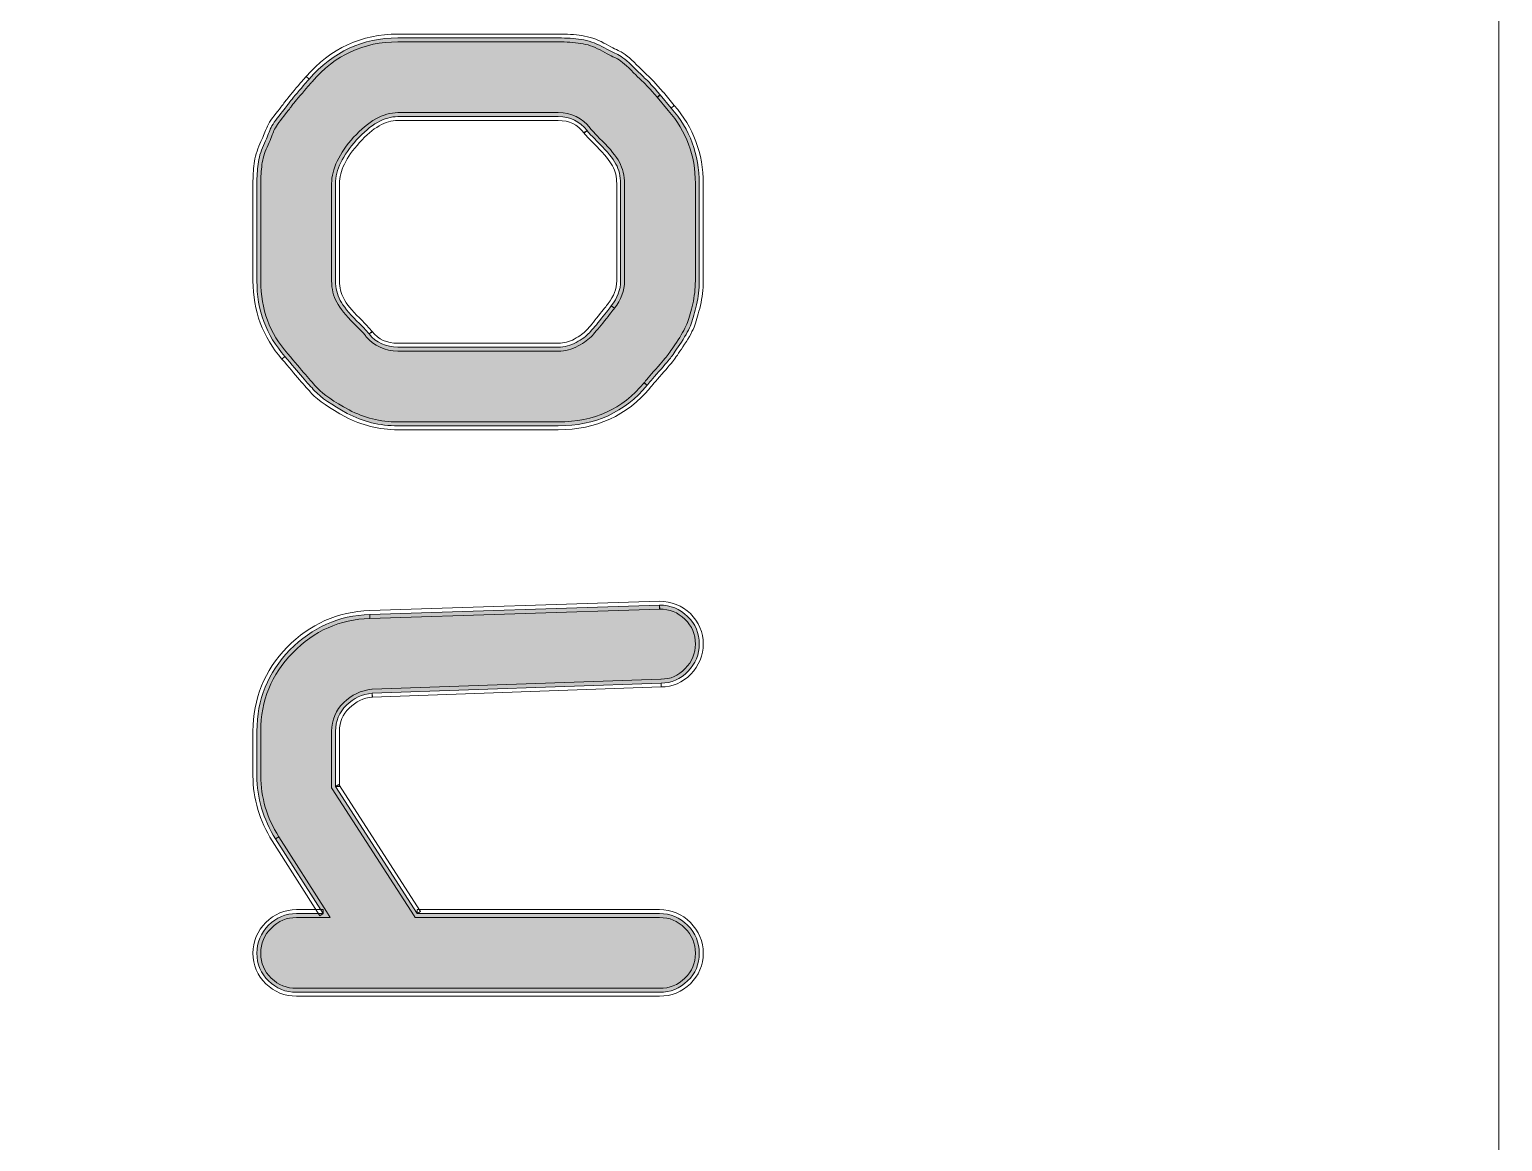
# Model space of a CAD drawing. Header units: inches. Extents: x 3.6 to 56.9, y 3.5 to 76.6.
# Drawn here: x 53.557 to 56.86, y 68.877 to 71.37 of the extents above; entities that cross this region are included whole.
import ezdxf

# ---------------------------------------------------------------- set-up
doc = ezdxf.new("R2010")
doc.units = ezdxf.units.IN
doc.header["$MEASUREMENT"] = 0
doc.layers.add('board', color=7, linetype='Continuous')
doc.layers.add('silk', color=7, linetype='Continuous')

msp = doc.modelspace()

# ---------------------------------------------------------------- hatches: boundary and pattern name
at = {"layer": 'silk', "true_color": 0xffffff}
h = msp.add_hatch(color=7, dxfattribs=at)
h.dxf.hatch_style = 2
edge = h.paths.add_edge_path()
edge.add_spline(control_points=[(54.7432, 70.6578), (54.7571, 70.6578), (54.7705, 70.6612), (54.7833, 70.6682), (54.7961, 70.6752), (54.806, 70.6825), (54.813, 70.6901), (54.82, 70.6976), (54.829, 70.7084), (54.8401, 70.7224), (54.8512, 70.7363), (54.8584, 70.7457), (54.8619, 70.7503), (54.8759, 70.7678), (54.8829, 70.7864), (54.8829, 70.8062), (54.8829, 70.8062), (54.8829, 71.0245), (54.8829, 71.0245), (54.8829, 71.0408), (54.8794, 71.0553), (54.8724, 71.0681), (54.8654, 71.0809), (54.8532, 71.0961), (54.8357, 71.1135), (54.8183, 71.131), (54.8089, 71.1409), (54.8078, 71.1432), (54.7915, 71.1642), (54.7699, 71.1746), (54.7432, 71.1746), (54.7432, 71.1746), (54.3834, 71.1746), (54.3834, 71.1746), (54.3532, 71.1746), (54.3223, 71.1572), (54.2909, 71.1223), (54.2595, 71.0873), (54.2437, 71.0547), (54.2437, 71.0245), (54.2437, 71.0245), (54.2437, 70.8062), (54.2437, 70.8062), (54.2437, 70.7899), (54.2472, 70.7753), (54.2542, 70.7625), (54.2612, 70.7497), (54.2734, 70.7346), (54.2909, 70.7171), (54.3084, 70.6997), (54.3177, 70.6898), (54.3188, 70.6874), (54.3351, 70.6677), (54.3567, 70.6578), (54.3834, 70.6578), (54.3834, 70.6578), (54.7432, 70.6578), (54.7432, 70.6578)], knot_values=[0, 0, 0, 0, 1, 1, 1, 2, 2, 2, 3, 3, 3, 4, 4, 4, 5, 5, 5, 6, 6, 6, 7, 7, 7, 8, 8, 8, 9, 9, 9, 10, 10, 10, 11, 11, 11, 12, 12, 12, 13, 13, 13, 14, 14, 14, 15, 15, 15, 16, 16, 16, 17, 17, 17, 18, 18, 18, 19, 19, 19, 19], degree=3, periodic=1)
edge = h.paths.add_edge_path()
edge.add_spline(control_points=[(54.7432, 70.4814), (54.7432, 70.4814), (54.3834, 70.4814), (54.3834, 70.4814), (54.3427, 70.4814), (54.3049, 70.4907), (54.2699, 70.5093), (54.235, 70.528), (54.2106, 70.5448), (54.1966, 70.56), (54.1826, 70.5751), (54.1605, 70.6007), (54.1302, 70.6368), (54.0883, 70.6845), (54.0674, 70.741), (54.0674, 70.8062), (54.0674, 70.8062), (54.0674, 71.0245), (54.0674, 71.0245), (54.0674, 71.0396), (54.0682, 71.0542), (54.07, 71.0681), (54.0717, 71.0821), (54.0758, 71.0961), (54.0822, 71.11), (54.0886, 71.124), (54.0933, 71.1351), (54.0962, 71.1432), (54.0991, 71.1514), (54.1061, 71.1624), (54.1171, 71.1764), (54.1282, 71.1904), (54.1352, 71.1994), (54.1381, 71.2035), (54.141, 71.2075), (54.1491, 71.2174), (54.1625, 71.2331), (54.1759, 71.2489), (54.1832, 71.2573), (54.1844, 71.2585), (54.2379, 71.3202), (54.3043, 71.351), (54.3834, 71.351), (54.3834, 71.351), (54.7432, 71.351), (54.7432, 71.351), (54.7618, 71.351), (54.779, 71.3499), (54.7947, 71.3475), (54.8104, 71.3452), (54.8258, 71.34), (54.841, 71.3318), (54.8561, 71.3237), (54.868, 71.3176), (54.8768, 71.3135), (54.8855, 71.3094), (54.8974, 71.2998), (54.9126, 71.2847), (54.9277, 71.2695), (54.937, 71.2605), (54.9405, 71.2576), (54.944, 71.2547), (54.9545, 71.2433), (54.9719, 71.2235), (54.9719, 71.2235), (54.9964, 71.1939), (54.9964, 71.1939), (55.0383, 71.1461), (55.0592, 71.0897), (55.0592, 71.0245), (55.0592, 71.0245), (55.0592, 70.8062), (55.0592, 70.8062), (55.0592, 70.7876), (55.0572, 70.7698), (55.0531, 70.7529), (55.0491, 70.7361), (55.045, 70.7218), (55.0409, 70.7101), (55.0368, 70.6985), (55.0296, 70.6848), (55.0191, 70.6691), (55.0086, 70.6534), (55.001, 70.6423), (54.9964, 70.6359), (54.9917, 70.6295), (54.9824, 70.6185), (54.9684, 70.6028), (54.9545, 70.587), (54.9457, 70.5769), (54.9422, 70.5722), (54.8922, 70.5117), (54.8258, 70.4814), (54.7432, 70.4814)], knot_values=[0, 0, 0, 0, 1, 1, 1, 2, 2, 2, 3, 3, 3, 4, 4, 4, 5, 5, 5, 6, 6, 6, 7, 7, 7, 8, 8, 8, 9, 9, 9, 10, 10, 10, 11, 11, 11, 12, 12, 12, 13, 13, 13, 14, 14, 14, 15, 15, 15, 16, 16, 16, 17, 17, 17, 18, 18, 18, 19, 19, 19, 20, 20, 20, 21, 21, 21, 22, 22, 22, 23, 23, 23, 24, 24, 24, 25, 25, 25, 26, 26, 26, 27, 27, 27, 28, 28, 28, 29, 29, 29, 30, 30, 30, 31, 31, 31, 31], degree=3, periodic=1)
edge = h.paths.add_edge_path()
edge.add_spline(control_points=[(54.9702, 69.2114), (54.9702, 69.2114), (54.1564, 69.2114), (54.1564, 69.2114), (54.132, 69.2114), (54.111, 69.2198), (54.0936, 69.2367), (54.0761, 69.2536), (54.0674, 69.2743), (54.0674, 69.2987), (54.0674, 69.3231), (54.0761, 69.3441), (54.0936, 69.3616), (54.111, 69.379), (54.132, 69.3878), (54.1564, 69.3878), (54.1564, 69.3878), (54.2158, 69.3878), (54.2158, 69.3878), (54.2158, 69.3878), (54.1093, 69.5554), (54.1093, 69.5554), (54.0813, 69.5996), (54.0674, 69.6468), (54.0674, 69.6968), (54.0674, 69.6968), (54.0674, 69.7964), (54.0674, 69.7964), (54.0674, 69.8674), (54.0921, 69.9282), (54.1416, 69.9789), (54.1911, 70.0295), (54.2507, 70.056), (54.3206, 70.0583), (54.3206, 70.0583), (54.9702, 70.0793), (54.9702, 70.0793), (54.9946, 70.0793), (55.0156, 70.0708), (55.0331, 70.054), (55.0505, 70.0371), (55.0592, 70.0164), (55.0592, 69.992), (55.0592, 69.9687), (55.0508, 69.9483), (55.0339, 69.9308), (55.017, 69.9134), (54.997, 69.9046), (54.9737, 69.9046), (54.9737, 69.9046), (54.3258, 69.8819), (54.3258, 69.8819), (54.3037, 69.8796), (54.2845, 69.8706), (54.2682, 69.8549), (54.2519, 69.8392), (54.2437, 69.8197), (54.2437, 69.7964), (54.2437, 69.7964), (54.2437, 69.6724), (54.2437, 69.6724), (54.2437, 69.6724), (54.4271, 69.3878), (54.4271, 69.3878), (54.4271, 69.3878), (54.9702, 69.3878), (54.9702, 69.3878), (54.9946, 69.3878), (55.0156, 69.379), (55.0331, 69.3616), (55.0505, 69.3441), (55.0592, 69.3231), (55.0592, 69.2987), (55.0592, 69.2743), (55.0505, 69.2536), (55.0331, 69.2367), (55.0156, 69.2198), (54.9946, 69.2114), (54.9702, 69.2114)], knot_values=[0, 0, 0, 0, 1, 1, 1, 2, 2, 2, 3, 3, 3, 4, 4, 4, 5, 5, 5, 6, 6, 6, 7, 7, 7, 8, 8, 8, 9, 9, 9, 10, 10, 10, 11, 11, 11, 12, 12, 12, 13, 13, 13, 14, 14, 14, 15, 15, 15, 16, 16, 16, 17, 17, 17, 18, 18, 18, 19, 19, 19, 20, 20, 20, 21, 21, 21, 22, 22, 22, 23, 23, 23, 24, 24, 24, 25, 25, 25, 26, 26, 26, 26], degree=3, periodic=1)
edge = h.paths.add_edge_path()
edge.add_spline(control_points=[(53.7845, 68.1998), (53.7845, 68.1998), (53.7111, 68.1998), (53.7111, 68.1998), (53.6867, 68.1998), (53.666, 68.2086), (53.6491, 68.226), (53.6323, 68.2435), (53.6238, 68.2644), (53.6238, 68.2889), (53.6238, 68.2889), (53.6238, 68.3762), (53.6238, 68.3762), (53.6238, 68.3995), (53.6323, 68.4199), (53.6491, 68.4373), (53.666, 68.4548), (53.6867, 68.4635), (53.7111, 68.4635), (53.7111, 68.4635), (53.7845, 68.4635), (53.7845, 68.4635), (53.8089, 68.4635), (53.8299, 68.4548), (53.8473, 68.4373), (53.8648, 68.4199), (53.8735, 68.3995), (53.8735, 68.3762), (53.8735, 68.3762), (53.8735, 68.2889), (53.8735, 68.2889), (53.8735, 68.2644), (53.8648, 68.2435), (53.8473, 68.226), (53.8299, 68.2086), (53.8089, 68.1998), (53.7845, 68.1998)], knot_values=[0, 0, 0, 0, 1, 1, 1, 2, 2, 2, 3, 3, 3, 4, 4, 4, 5, 5, 5, 6, 6, 6, 7, 7, 7, 8, 8, 8, 9, 9, 9, 10, 10, 10, 11, 11, 11, 12, 12, 12, 12], degree=3, periodic=1)
edge = h.paths.add_edge_path()
edge.add_spline(control_points=[(54.9702, 68.027), (54.9469, 68.027), (54.9265, 68.0357), (54.9091, 68.0531), (54.8916, 68.0706), (54.8829, 68.0916), (54.8829, 68.116), (54.8829, 68.116), (54.8829, 68.2889), (54.8829, 68.2889), (54.8829, 68.2889), (54.2437, 68.2889), (54.2437, 68.2889), (54.2437, 68.2889), (54.2437, 68.116), (54.2437, 68.116), (54.2437, 68.0916), (54.2353, 68.0706), (54.2184, 68.0531), (54.2015, 68.0357), (54.1809, 68.027), (54.1564, 68.027), (54.132, 68.027), (54.111, 68.0357), (54.0936, 68.0531), (54.0761, 68.0706), (54.0674, 68.0916), (54.0674, 68.116), (54.0674, 68.116), (54.0674, 68.3762), (54.0674, 68.3762), (54.0674, 68.3995), (54.0761, 68.4199), (54.0936, 68.4373), (54.111, 68.4548), (54.132, 68.4635), (54.1564, 68.4635), (54.1564, 68.4635), (54.8829, 68.4635), (54.8829, 68.4635), (54.8829, 68.4635), (54.8829, 68.6346), (54.8829, 68.6346), (54.8829, 68.6591), (54.8916, 68.6801), (54.9091, 68.6975), (54.9265, 68.715), (54.9469, 68.7237), (54.9702, 68.7237), (54.9946, 68.7237), (55.0156, 68.715), (55.0331, 68.6975), (55.0505, 68.6801), (55.0592, 68.6591), (55.0592, 68.6346), (55.0592, 68.6346), (55.0592, 68.116), (55.0592, 68.116), (55.0592, 68.0916), (55.0505, 68.0706), (55.0331, 68.0531), (55.0156, 68.0357), (54.9946, 68.027), (54.9702, 68.027)], knot_values=[0, 0, 0, 0, 1, 1, 1, 2, 2, 2, 3, 3, 3, 4, 4, 4, 5, 5, 5, 6, 6, 6, 7, 7, 7, 8, 8, 8, 9, 9, 9, 10, 10, 10, 11, 11, 11, 12, 12, 12, 13, 13, 13, 14, 14, 14, 15, 15, 15, 16, 16, 16, 17, 17, 17, 18, 18, 18, 19, 19, 19, 20, 20, 20, 21, 21, 21, 21], degree=3, periodic=1)
edge = h.paths.add_edge_path()
edge.add_spline(control_points=[(54.1564, 66.6714), (54.132, 66.6714), (54.111, 66.6798), (54.0936, 66.6967), (54.0761, 66.7136), (54.0674, 66.7343), (54.0674, 66.7587), (54.0674, 66.782), (54.0758, 66.8024), (54.0927, 66.8198), (54.1096, 66.8373), (54.1297, 66.846), (54.1529, 66.846), (54.1529, 66.846), (54.8008, 66.8687), (54.8008, 66.8687), (54.8241, 66.871), (54.8436, 66.8801), (54.8593, 66.8958), (54.875, 66.9115), (54.8829, 66.931), (54.8829, 66.9543), (54.8829, 66.9543), (54.8829, 67.0783), (54.8829, 67.0783), (54.8829, 67.0783), (54.7013, 67.3646), (54.7013, 67.3646), (54.7013, 67.3646), (54.1564, 67.3646), (54.1564, 67.3646), (54.132, 67.3646), (54.111, 67.3731), (54.0936, 67.39), (54.0761, 67.4068), (54.0674, 67.4275), (54.0674, 67.452), (54.0674, 67.4764), (54.0761, 67.4974), (54.0936, 67.5148), (54.111, 67.5323), (54.132, 67.541), (54.1564, 67.541), (54.1564, 67.541), (54.9702, 67.541), (54.9702, 67.541), (54.9946, 67.541), (55.0156, 67.5323), (55.0331, 67.5148), (55.0505, 67.4974), (55.0592, 67.4764), (55.0592, 67.452), (55.0592, 67.4275), (55.0505, 67.4068), (55.0331, 67.39), (55.0156, 67.3731), (54.9946, 67.3646), (54.9702, 67.3646), (54.9702, 67.3646), (54.9091, 67.3646), (54.9091, 67.3646), (54.9091, 67.3646), (55.0173, 67.1953), (55.0173, 67.1953), (55.0453, 67.151), (55.0592, 67.1039), (55.0592, 67.0538), (55.0592, 67.0538), (55.0592, 66.9543), (55.0592, 66.9543), (55.0592, 66.8844), (55.0345, 66.8239), (54.985, 66.7727), (54.9355, 66.7214), (54.8765, 66.6947), (54.8078, 66.6923), (54.8078, 66.6923), (54.1564, 66.6714), (54.1564, 66.6714)], knot_values=[0, 0, 0, 0, 1, 1, 1, 2, 2, 2, 3, 3, 3, 4, 4, 4, 5, 5, 5, 6, 6, 6, 7, 7, 7, 8, 8, 8, 9, 9, 9, 10, 10, 10, 11, 11, 11, 12, 12, 12, 13, 13, 13, 14, 14, 14, 15, 15, 15, 16, 16, 16, 17, 17, 17, 18, 18, 18, 19, 19, 19, 20, 20, 20, 21, 21, 21, 22, 22, 22, 23, 23, 23, 24, 24, 24, 25, 25, 25, 26, 26, 26, 26], degree=3, periodic=1)
edge = h.paths.add_edge_path()
edge.add_spline(control_points=[(54.7432, 65.5778), (54.7571, 65.5778), (54.7705, 65.5812), (54.7833, 65.5882), (54.7961, 65.5952), (54.806, 65.6025), (54.813, 65.6101), (54.82, 65.6176), (54.829, 65.6284), (54.8401, 65.6424), (54.8512, 65.6563), (54.8584, 65.6657), (54.8619, 65.6703), (54.8759, 65.6878), (54.8829, 65.7064), (54.8829, 65.7262), (54.8829, 65.7262), (54.8829, 65.8572), (54.8829, 65.8572), (54.8829, 65.8781), (54.8759, 65.8967), (54.8619, 65.913), (54.8619, 65.913), (54.7327, 66.0632), (54.7327, 66.0632), (54.7176, 66.0842), (54.696, 66.0946), (54.6681, 66.0946), (54.6681, 66.0946), (54.4585, 66.0946), (54.4585, 66.0946), (54.4341, 66.0946), (54.4125, 66.0842), (54.3939, 66.0632), (54.3939, 66.0632), (54.2647, 65.913), (54.2647, 65.913), (54.2507, 65.8991), (54.2437, 65.8804), (54.2437, 65.8572), (54.2437, 65.8572), (54.2437, 65.7262), (54.2437, 65.7262), (54.2437, 65.7099), (54.2475, 65.695), (54.2551, 65.6817), (54.2627, 65.6683), (54.274, 65.654), (54.2891, 65.6389), (54.3043, 65.6237), (54.3136, 65.6138), (54.3171, 65.6092), (54.3357, 65.5882), (54.3578, 65.5778), (54.3834, 65.5778), (54.3834, 65.5778), (54.7432, 65.5778), (54.7432, 65.5778)], knot_values=[0, 0, 0, 0, 1, 1, 1, 2, 2, 2, 3, 3, 3, 4, 4, 4, 5, 5, 5, 6, 6, 6, 7, 7, 7, 8, 8, 8, 9, 9, 9, 10, 10, 10, 11, 11, 11, 12, 12, 12, 13, 13, 13, 14, 14, 14, 15, 15, 15, 16, 16, 16, 17, 17, 17, 18, 18, 18, 19, 19, 19, 19], degree=3, periodic=1)
edge = h.paths.add_edge_path()
edge.add_spline(control_points=[(54.7432, 65.4014), (54.7432, 65.4014), (54.3834, 65.4014), (54.3834, 65.4014), (54.3276, 65.4014), (54.2825, 65.4136), (54.2481, 65.4381), (54.2138, 65.4625), (54.178, 65.4974), (54.1407, 65.5428), (54.1361, 65.5487), (54.1326, 65.5533), (54.1302, 65.5568), (54.0883, 65.6045), (54.0674, 65.661), (54.0674, 65.7262), (54.0674, 65.7262), (54.0674, 65.8572), (54.0674, 65.8572), (54.0674, 65.8758), (54.0694, 65.8938), (54.0735, 65.9113), (54.0776, 65.9287), (54.0816, 65.943), (54.0857, 65.9541), (54.0898, 65.9651), (54.0976, 65.9794), (54.1093, 65.9969), (54.1209, 66.0143), (54.1285, 66.0254), (54.132, 66.03), (54.1355, 66.0347), (54.1454, 66.046), (54.1617, 66.0641), (54.178, 66.0821), (54.1867, 66.0923), (54.1879, 66.0946), (54.1879, 66.0946), (53.7845, 66.0946), (53.7845, 66.0946), (53.7612, 66.0946), (53.7408, 66.1031), (53.7234, 66.12), (53.7059, 66.1368), (53.6972, 66.1575), (53.6972, 66.182), (53.6972, 66.2064), (53.7059, 66.2274), (53.7234, 66.2448), (53.7408, 66.2623), (53.7612, 66.271), (53.7845, 66.271), (53.7845, 66.271), (54.9702, 66.271), (54.9702, 66.271), (54.9946, 66.271), (55.0156, 66.2623), (55.0331, 66.2448), (55.0505, 66.2274), (55.0592, 66.2064), (55.0592, 66.182), (55.0592, 66.1575), (55.0505, 66.1368), (55.0331, 66.12), (55.0156, 66.1031), (54.9946, 66.0946), (54.9702, 66.0946), (54.9702, 66.0946), (54.9422, 66.0946), (54.9422, 66.0946), (54.9679, 66.0679), (54.9874, 66.046), (55.0007, 66.0292), (55.0141, 66.0123), (55.0272, 65.9881), (55.04, 65.9567), (55.0528, 65.9253), (55.0592, 65.8921), (55.0592, 65.8572), (55.0592, 65.8572), (55.0592, 65.7262), (55.0592, 65.7262), (55.0592, 65.7134), (55.0587, 65.7014), (55.0575, 65.6904), (55.0563, 65.6793), (55.054, 65.6683), (55.0505, 65.6572), (55.047, 65.6461), (55.0438, 65.6365), (55.0409, 65.6284), (55.038, 65.6202), (55.0336, 65.6112), (55.0278, 65.6013), (55.022, 65.5914), (55.0173, 65.5836), (55.0138, 65.5778), (55.0103, 65.5719), (55.0045, 65.5641), (54.9964, 65.5542), (54.9882, 65.5443), (54.9827, 65.5376), (54.9798, 65.5341), (54.9769, 65.5306), (54.9705, 65.5233), (54.9606, 65.5123), (54.9507, 65.5012), (54.9446, 65.4945), (54.9422, 65.4922), (54.8922, 65.4317), (54.8258, 65.4014), (54.7432, 65.4014)], knot_values=[0, 0, 0, 0, 1, 1, 1, 2, 2, 2, 3, 3, 3, 4, 4, 4, 5, 5, 5, 6, 6, 6, 7, 7, 7, 8, 8, 8, 9, 9, 9, 10, 10, 10, 11, 11, 11, 12, 12, 12, 13, 13, 13, 14, 14, 14, 15, 15, 15, 16, 16, 16, 17, 17, 17, 18, 18, 18, 19, 19, 19, 20, 20, 20, 21, 21, 21, 22, 22, 22, 23, 23, 23, 24, 24, 24, 25, 25, 25, 26, 26, 26, 27, 27, 27, 28, 28, 28, 29, 29, 29, 30, 30, 30, 31, 31, 31, 32, 32, 32, 33, 33, 33, 34, 34, 34, 35, 35, 35, 36, 36, 36, 37, 37, 37, 37], degree=3, periodic=1)
edge = h.paths.add_edge_path()
edge.add_spline(control_points=[(54.9702, 64.1314), (54.9702, 64.1314), (54.1564, 64.1314), (54.1564, 64.1314), (54.132, 64.1314), (54.111, 64.1398), (54.0936, 64.1567), (54.0761, 64.1736), (54.0674, 64.1942), (54.0674, 64.2187), (54.0674, 64.2431), (54.0761, 64.2641), (54.0936, 64.2816), (54.111, 64.299), (54.132, 64.3078), (54.1564, 64.3078), (54.1564, 64.3078), (54.2595, 64.3078), (54.2595, 64.3078), (54.2595, 64.3078), (54.0813, 64.5156), (54.0813, 64.5156), (54.072, 64.5284), (54.0674, 64.5452), (54.0674, 64.5662), (54.0674, 64.5662), (54.0674, 64.7391), (54.0674, 64.7391), (54.0674, 64.8101), (54.0933, 64.8715), (54.1451, 64.9233), (54.1969, 64.9751), (54.2583, 65.001), (54.3293, 65.001), (54.3293, 65.001), (54.3782, 65.001), (54.3782, 65.001), (54.4026, 65.001), (54.4233, 64.9923), (54.4402, 64.9748), (54.4571, 64.9574), (54.4655, 64.9364), (54.4655, 64.912), (54.4655, 64.8875), (54.4571, 64.8668), (54.4402, 64.85), (54.4233, 64.8331), (54.4026, 64.8246), (54.3782, 64.8246), (54.3782, 64.8246), (54.3293, 64.8246), (54.3293, 64.8246), (54.306, 64.8246), (54.2859, 64.8162), (54.2691, 64.7993), (54.2522, 64.7824), (54.2437, 64.7624), (54.2437, 64.7391), (54.2437, 64.7391), (54.2437, 64.5976), (54.2437, 64.5976), (54.2437, 64.5976), (54.4935, 64.3078), (54.4935, 64.3078), (54.4935, 64.3078), (54.9702, 64.3078), (54.9702, 64.3078), (54.9946, 64.3078), (55.0156, 64.299), (55.0331, 64.2816), (55.0505, 64.2641), (55.0592, 64.2431), (55.0592, 64.2187), (55.0592, 64.1942), (55.0505, 64.1736), (55.0331, 64.1567), (55.0156, 64.1398), (54.9946, 64.1314), (54.9702, 64.1314)], knot_values=[0, 0, 0, 0, 1, 1, 1, 2, 2, 2, 3, 3, 3, 4, 4, 4, 5, 5, 5, 6, 6, 6, 7, 7, 7, 8, 8, 8, 9, 9, 9, 10, 10, 10, 11, 11, 11, 12, 12, 12, 13, 13, 13, 14, 14, 14, 15, 15, 15, 16, 16, 16, 17, 17, 17, 18, 18, 18, 19, 19, 19, 20, 20, 20, 21, 21, 21, 22, 22, 22, 23, 23, 23, 24, 24, 24, 25, 25, 25, 26, 26, 26, 26], degree=3, periodic=1)
h.paths.add_polyline_path([(54.586, 63.153), (54.586, 63.4376), (54.1006, 63.2945)])
edge = h.paths.add_edge_path()
edge.add_spline(control_points=[(54.9702, 62.8561), (54.9702, 62.8561), (53.76, 63.2106), (53.76, 63.2106), (53.7414, 63.2165), (53.7263, 63.2269), (53.7146, 63.2421), (53.703, 63.2572), (53.6972, 63.2747), (53.6972, 63.2945), (53.6972, 63.3142), (53.703, 63.3323), (53.7146, 63.3486), (53.7263, 63.3649), (53.7414, 63.3754), (53.76, 63.38), (53.76, 63.38), (54.9702, 63.7328), (54.9702, 63.7328), (54.9946, 63.7328), (55.0156, 63.7237), (55.0331, 63.7057), (55.0505, 63.6877), (55.0592, 63.6664), (55.0592, 63.642), (55.0592, 63.6222), (55.0534, 63.6047), (55.0418, 63.5896), (55.0301, 63.5744), (55.015, 63.564), (54.9964, 63.5581), (54.9964, 63.5581), (54.7624, 63.49), (54.7624, 63.49), (54.7624, 63.49), (54.7624, 63.1006), (54.7624, 63.1006), (54.7624, 63.1006), (54.9964, 63.0325), (54.9964, 63.0325), (55.015, 63.0267), (55.0301, 63.0159), (55.0418, 63.0002), (55.0534, 62.9845), (55.0592, 62.9667), (55.0592, 62.9469), (55.0592, 62.9225), (55.0505, 62.9013), (55.0331, 62.8832), (55.0156, 62.8652), (54.9946, 62.8561), (54.9702, 62.8561)], knot_values=[0, 0, 0, 0, 1, 1, 1, 2, 2, 2, 3, 3, 3, 4, 4, 4, 5, 5, 5, 6, 6, 6, 7, 7, 7, 8, 8, 8, 9, 9, 9, 10, 10, 10, 11, 11, 11, 12, 12, 12, 13, 13, 13, 14, 14, 14, 15, 15, 15, 16, 16, 16, 17, 17, 17, 17], degree=3, periodic=1)

# ---------------------------------------------------------------- linework, layer by layer
at = {"layer": 'board', "color": 7, "lineweight": 20, "true_color": 0xffffff}
msp.add_open_spline([(56.8521, 12.1646), (56.8521, 12.1646), (55.3337, 10.6434), (55.3337, 10.6434), (55.3337, 10.6434), (43.9474, 10.6434), (43.9474, 10.6434), (43.9474, 10.6434), (41.4173, 8.1094), (41.4173, 8.1094), (41.4173, 8.1094), (8.7761, 8.1094), (8.7761, 8.1094), (8.7761, 8.1094), (6.246, 10.6434), (6.246, 10.6434), (6.246, 10.6434), (4.7111, 10.6434), (4.7111, 10.6434), (4.2186, 10.5873), (3.7727, 10.9401), (3.7148, 11.4312), (3.7074, 11.4979), (3.7074, 11.5709), (3.7148, 11.6404), (3.7148, 11.6404), (3.7148, 75.5088), (3.7148, 75.5088), (3.6569, 76.0016), (4.0097, 76.4482), (4.5011, 76.5061), (4.5706, 76.5142), (4.6408, 76.5142), (4.7114, 76.5061), (4.7114, 76.5061), (55.8558, 76.5061), (55.8558, 76.5061), (56.3487, 76.5636), (56.7949, 76.2104), (56.8521, 75.7176), (56.8602, 75.6481), (56.8602, 75.5779), (56.8521, 75.5088), (56.8521, 75.5088), (56.8521, 12.1646), (56.8521, 12.1646)], degree=3, knots=[0, 0, 0, 0, 1, 1, 1, 2, 2, 2, 3, 3, 3, 4, 4, 4, 5, 5, 5, 6, 6, 6, 7, 7, 7, 8, 8, 8, 9, 9, 9, 10, 10, 10, 11, 11, 11, 12, 12, 12, 13, 13, 13, 14, 14, 14, 15, 15, 15, 15], dxfattribs=at)
at = {"layer": 'silk', "lineweight": 0}
for points, knots in [([(54.7432, 70.4726), (54.7432, 70.4726), (54.3834, 70.4726), (54.3834, 70.4726), (54.3416, 70.4726), (54.3017, 70.4824), (54.2658, 70.5015), (54.2304, 70.5204), (54.2047, 70.5381), (54.1901, 70.554), (54.176, 70.5692), (54.1538, 70.595), (54.1235, 70.6311), (54.1235, 70.6311), (54.1302, 70.6368), (54.1302, 70.6368), (54.1302, 70.6368), (54.1236, 70.631), (54.1236, 70.631), (54.0806, 70.6799), (54.0586, 70.7394), (54.0586, 70.8062), (54.0586, 70.8062), (54.0586, 71.0245), (54.0586, 71.0245), (54.0586, 71.0399), (54.0595, 71.055), (54.0612, 71.0692), (54.0631, 71.0839), (54.0675, 71.0992), (54.0742, 71.1137), (54.0805, 71.1276), (54.0851, 71.1383), (54.0879, 71.1462), (54.0911, 71.1552), (54.0989, 71.1675), (54.1102, 71.1819), (54.1213, 71.1958), (54.1281, 71.2047), (54.1309, 71.2086), (54.134, 71.2129), (54.1424, 71.2231), (54.1558, 71.2389), (54.1692, 71.2546), (54.1767, 71.2633), (54.1781, 71.2647), (54.1781, 71.2647), (54.1844, 71.2585), (54.1844, 71.2585), (54.1844, 71.2585), (54.1777, 71.2642), (54.1777, 71.2642), (54.2325, 71.3274), (54.3023, 71.3598), (54.3834, 71.3598), (54.3834, 71.3598), (54.7432, 71.3598), (54.7432, 71.3598), (54.7621, 71.3598), (54.7799, 71.3586), (54.796, 71.3563), (54.8125, 71.3538), (54.8294, 71.3481), (54.8451, 71.3396), (54.8602, 71.3315), (54.8719, 71.3255), (54.8805, 71.3215), (54.8902, 71.3169), (54.9033, 71.3064), (54.9188, 71.2909), (54.9339, 71.2758), (54.9429, 71.2671), (54.9461, 71.2644), (54.9501, 71.2611), (54.961, 71.2492), (54.9785, 71.2294), (54.9785, 71.2294), (54.9786, 71.2293), (54.9786, 71.2293), (54.9786, 71.2293), (54.9787, 71.2292), (54.9787, 71.2292), (54.9787, 71.2292), (55.0032, 71.1995), (55.0032, 71.1995), (55.0032, 71.1995), (54.9964, 71.1939), (54.9964, 71.1939), (54.9964, 71.1939), (55.003, 71.1997), (55.003, 71.1997), (55.046, 71.1507), (55.0681, 71.0913), (55.0681, 71.0245), (55.0681, 71.0245), (55.0681, 70.8062), (55.0681, 70.8062), (55.0681, 70.7871), (55.0659, 70.7683), (55.0617, 70.7509), (55.0576, 70.7338), (55.0534, 70.7191), (55.0492, 70.7072), (55.0449, 70.695), (55.0371, 70.6803), (55.0264, 70.6642), (55.0159, 70.6485), (55.0082, 70.6372), (55.0035, 70.6307), (54.9987, 70.6241), (54.9891, 70.6127), (54.975, 70.5969), (54.9611, 70.5812), (54.9526, 70.5713), (54.9493, 70.5669), (54.9493, 70.5669), (54.9492, 70.5667), (54.9492, 70.5667), (54.9492, 70.5667), (54.949, 70.5666), (54.949, 70.5666), (54.8977, 70.5045), (54.8277, 70.4726), (54.7432, 70.4726)], [0, 0, 0, 0, 1, 1, 1, 2, 2, 2, 3, 3, 3, 4, 4, 4, 5, 5, 5, 6, 6, 6, 7, 7, 7, 8, 8, 8, 9, 9, 9, 10, 10, 10, 11, 11, 11, 12, 12, 12, 13, 13, 13, 14, 14, 14, 15, 15, 15, 16, 16, 16, 17, 17, 17, 18, 18, 18, 19, 19, 19, 20, 20, 20, 21, 21, 21, 22, 22, 22, 23, 23, 23, 24, 24, 24, 25, 25, 25, 26, 26, 26, 27, 27, 27, 28, 28, 28, 29, 29, 29, 30, 30, 30, 31, 31, 31, 32, 32, 32, 33, 33, 33, 34, 34, 34, 35, 35, 35, 36, 36, 36, 37, 37, 37, 38, 38, 38, 39, 39, 39, 40, 40, 40, 41, 41, 41, 41]), ([(54.7432, 70.4814), (54.7432, 70.4814), (54.3834, 70.4814), (54.3834, 70.4814), (54.3427, 70.4814), (54.3049, 70.4907), (54.2699, 70.5093), (54.235, 70.528), (54.2106, 70.5448), (54.1966, 70.56), (54.1826, 70.5751), (54.1605, 70.6007), (54.1302, 70.6368), (54.0883, 70.6845), (54.0674, 70.741), (54.0674, 70.8062), (54.0674, 70.8062), (54.0674, 71.0245), (54.0674, 71.0245), (54.0674, 71.0396), (54.0682, 71.0542), (54.07, 71.0681), (54.0717, 71.0821), (54.0758, 71.0961), (54.0822, 71.11), (54.0886, 71.124), (54.0933, 71.1351), (54.0962, 71.1432), (54.0991, 71.1514), (54.1061, 71.1624), (54.1171, 71.1764), (54.1282, 71.1904), (54.1352, 71.1994), (54.1381, 71.2035), (54.141, 71.2075), (54.1491, 71.2174), (54.1625, 71.2331), (54.1759, 71.2489), (54.1832, 71.2573), (54.1844, 71.2585), (54.2379, 71.3202), (54.3043, 71.351), (54.3834, 71.351), (54.3834, 71.351), (54.7432, 71.351), (54.7432, 71.351), (54.7618, 71.351), (54.779, 71.3499), (54.7947, 71.3475), (54.8104, 71.3452), (54.8258, 71.34), (54.841, 71.3318), (54.8561, 71.3237), (54.868, 71.3176), (54.8768, 71.3135), (54.8855, 71.3094), (54.8974, 71.2998), (54.9126, 71.2847), (54.9277, 71.2695), (54.937, 71.2605), (54.9405, 71.2576), (54.944, 71.2547), (54.9545, 71.2433), (54.9719, 71.2235), (54.9719, 71.2235), (54.9964, 71.1939), (54.9964, 71.1939), (55.0383, 71.1461), (55.0592, 71.0897), (55.0592, 71.0245), (55.0592, 71.0245), (55.0592, 70.8062), (55.0592, 70.8062), (55.0592, 70.7876), (55.0572, 70.7698), (55.0531, 70.7529), (55.0491, 70.7361), (55.045, 70.7218), (55.0409, 70.7101), (55.0368, 70.6985), (55.0296, 70.6848), (55.0191, 70.6691), (55.0086, 70.6534), (55.001, 70.6423), (54.9964, 70.6359), (54.9917, 70.6295), (54.9824, 70.6185), (54.9684, 70.6028), (54.9545, 70.587), (54.9457, 70.5769), (54.9422, 70.5722), (54.8922, 70.5117), (54.8258, 70.4814), (54.7432, 70.4814)], [0, 0, 0, 0, 1, 1, 1, 2, 2, 2, 3, 3, 3, 4, 4, 4, 5, 5, 5, 6, 6, 6, 7, 7, 7, 8, 8, 8, 9, 9, 9, 10, 10, 10, 11, 11, 11, 12, 12, 12, 13, 13, 13, 14, 14, 14, 15, 15, 15, 16, 16, 16, 17, 17, 17, 18, 18, 18, 19, 19, 19, 20, 20, 20, 21, 21, 21, 22, 22, 22, 23, 23, 23, 24, 24, 24, 25, 25, 25, 26, 26, 26, 27, 27, 27, 28, 28, 28, 29, 29, 29, 30, 30, 30, 31, 31, 31, 31]), ([(54.7432, 70.4902), (54.8239, 70.4902), (54.8867, 70.5188), (54.9354, 70.5778), (54.9354, 70.5778), (54.9422, 70.5722), (54.9422, 70.5722), (54.9422, 70.5722), (54.9352, 70.5775), (54.9352, 70.5775), (54.9389, 70.5824), (54.9478, 70.5928), (54.9618, 70.6086), (54.9757, 70.6242), (54.9848, 70.635), (54.9892, 70.6411), (54.9938, 70.6474), (55.0013, 70.6583), (55.0117, 70.674), (55.022, 70.6894), (55.0287, 70.7021), (55.0326, 70.7131), (55.0366, 70.7245), (55.0405, 70.7383), (55.0446, 70.755), (55.0485, 70.7714), (55.0504, 70.7881), (55.0504, 70.8062), (55.0504, 70.8062), (55.0504, 71.0245), (55.0504, 71.0245), (55.0504, 71.0881), (55.0306, 71.1415), (54.9898, 71.188), (54.9898, 71.188), (54.9897, 71.1881), (54.9897, 71.1881), (54.9897, 71.1881), (54.9896, 71.1883), (54.9896, 71.1883), (54.9896, 71.1883), (54.9651, 71.2179), (54.9651, 71.2179), (54.9651, 71.2179), (54.9719, 71.2235), (54.9719, 71.2235), (54.9719, 71.2235), (54.9653, 71.2177), (54.9653, 71.2177), (54.9479, 71.2374), (54.9379, 71.2483), (54.9349, 71.2508), (54.9311, 71.2539), (54.9215, 71.2632), (54.9063, 71.2784), (54.8915, 71.2932), (54.8808, 71.3019), (54.873, 71.3055), (54.8642, 71.3096), (54.852, 71.3159), (54.8368, 71.324), (54.8223, 71.3318), (54.8083, 71.3366), (54.7934, 71.3388), (54.778, 71.3411), (54.7615, 71.3422), (54.7432, 71.3422), (54.7432, 71.3422), (54.3834, 71.3422), (54.3834, 71.3422), (54.3062, 71.3422), (54.2433, 71.313), (54.191, 71.2527), (54.191, 71.2527), (54.1908, 71.2525), (54.1908, 71.2525), (54.1908, 71.2525), (54.1906, 71.2522), (54.1906, 71.2522), (54.1897, 71.2513), (54.1826, 71.2431), (54.1693, 71.2274), (54.1559, 71.2118), (54.148, 71.2022), (54.1453, 71.1983), (54.1423, 71.1941), (54.1351, 71.1849), (54.1241, 71.1709), (54.1133, 71.1573), (54.1071, 71.1475), (54.1045, 71.1403), (54.1015, 71.1319), (54.0967, 71.1205), (54.0902, 71.1064), (54.0841, 71.093), (54.0804, 71.0803), (54.0787, 71.067), (54.077, 71.0533), (54.0762, 71.0393), (54.0762, 71.0245), (54.0762, 71.0245), (54.0762, 70.8062), (54.0762, 70.8062), (54.0762, 70.7426), (54.096, 70.6891), (54.1369, 70.6426), (54.1369, 70.6426), (54.1369, 70.6425), (54.1369, 70.6425), (54.1369, 70.6425), (54.137, 70.6425), (54.137, 70.6425), (54.1672, 70.6064), (54.1892, 70.581), (54.2031, 70.566), (54.2164, 70.5515), (54.2396, 70.5355), (54.2741, 70.5171), (54.308, 70.499), (54.3438, 70.4902), (54.3834, 70.4902), (54.3834, 70.4902), (54.7432, 70.4902), (54.7432, 70.4902)], [0, 0, 0, 0, 1, 1, 1, 2, 2, 2, 3, 3, 3, 4, 4, 4, 5, 5, 5, 6, 6, 6, 7, 7, 7, 8, 8, 8, 9, 9, 9, 10, 10, 10, 11, 11, 11, 12, 12, 12, 13, 13, 13, 14, 14, 14, 15, 15, 15, 16, 16, 16, 17, 17, 17, 18, 18, 18, 19, 19, 19, 20, 20, 20, 21, 21, 21, 22, 22, 22, 23, 23, 23, 24, 24, 24, 25, 25, 25, 26, 26, 26, 27, 27, 27, 28, 28, 28, 29, 29, 29, 30, 30, 30, 31, 31, 31, 32, 32, 32, 33, 33, 33, 34, 34, 34, 35, 35, 35, 36, 36, 36, 37, 37, 37, 38, 38, 38, 39, 39, 39, 40, 40, 40, 41, 41, 41, 41]), ([(54.7432, 70.6489), (54.7432, 70.6489), (54.3834, 70.6489), (54.3834, 70.6489), (54.3547, 70.6489), (54.3296, 70.6605), (54.312, 70.6818), (54.312, 70.6818), (54.3114, 70.6826), (54.3114, 70.6826), (54.3114, 70.6826), (54.3109, 70.6835), (54.3109, 70.6835), (54.3104, 70.6847), (54.302, 70.6935), (54.2847, 70.7109), (54.2669, 70.7287), (54.2538, 70.7448), (54.2465, 70.7583), (54.2389, 70.7721), (54.2349, 70.7888), (54.2349, 70.8062), (54.2349, 70.8062), (54.2349, 71.0245), (54.2349, 71.0245), (54.2349, 71.0568), (54.2521, 71.0923), (54.2843, 71.1282), (54.3167, 71.1642), (54.3508, 71.1835), (54.3834, 71.1835), (54.3834, 71.1835), (54.7432, 71.1835), (54.7432, 71.1835), (54.772, 71.1835), (54.7972, 71.1712), (54.8147, 71.1486), (54.8147, 71.1486), (54.8153, 71.1479), (54.8153, 71.1479), (54.8153, 71.1479), (54.8157, 71.1472), (54.8157, 71.1472), (54.8163, 71.146), (54.8246, 71.1371), (54.842, 71.1198), (54.8598, 71.102), (54.8728, 71.0859), (54.8801, 71.0724), (54.8877, 71.0585), (54.8917, 71.0418), (54.8917, 71.0245), (54.8917, 71.0245), (54.8917, 70.8062), (54.8917, 70.8062), (54.8917, 70.7848), (54.8836, 70.7634), (54.8688, 70.7448), (54.8688, 70.7448), (54.8619, 70.7503), (54.8619, 70.7503), (54.8619, 70.7503), (54.869, 70.745), (54.869, 70.745), (54.8654, 70.7403), (54.8581, 70.7309), (54.847, 70.7169), (54.8359, 70.7028), (54.8266, 70.6918), (54.8195, 70.6841), (54.8119, 70.6759), (54.8009, 70.6678), (54.7876, 70.6605), (54.7738, 70.653), (54.7583, 70.6489), (54.7432, 70.6489)], [0, 0, 0, 0, 1, 1, 1, 2, 2, 2, 3, 3, 3, 4, 4, 4, 5, 5, 5, 6, 6, 6, 7, 7, 7, 8, 8, 8, 9, 9, 9, 10, 10, 10, 11, 11, 11, 12, 12, 12, 13, 13, 13, 14, 14, 14, 15, 15, 15, 16, 16, 16, 17, 17, 17, 18, 18, 18, 19, 19, 19, 20, 20, 20, 21, 21, 21, 22, 22, 22, 23, 23, 23, 24, 24, 24, 25, 25, 25, 25]), ([(54.7432, 70.6578), (54.7571, 70.6578), (54.7705, 70.6612), (54.7833, 70.6682), (54.7961, 70.6752), (54.806, 70.6825), (54.813, 70.6901), (54.82, 70.6976), (54.829, 70.7084), (54.8401, 70.7224), (54.8512, 70.7363), (54.8584, 70.7457), (54.8619, 70.7503), (54.8759, 70.7678), (54.8829, 70.7864), (54.8829, 70.8062), (54.8829, 70.8062), (54.8829, 71.0245), (54.8829, 71.0245), (54.8829, 71.0408), (54.8794, 71.0553), (54.8724, 71.0681), (54.8654, 71.0809), (54.8532, 71.0961), (54.8357, 71.1135), (54.8183, 71.131), (54.8089, 71.1409), (54.8078, 71.1432), (54.7915, 71.1642), (54.7699, 71.1746), (54.7432, 71.1746), (54.7432, 71.1746), (54.3834, 71.1746), (54.3834, 71.1746), (54.3532, 71.1746), (54.3223, 71.1572), (54.2909, 71.1223), (54.2595, 71.0873), (54.2437, 71.0547), (54.2437, 71.0245), (54.2437, 71.0245), (54.2437, 70.8062), (54.2437, 70.8062), (54.2437, 70.7899), (54.2472, 70.7753), (54.2542, 70.7625), (54.2612, 70.7497), (54.2734, 70.7346), (54.2909, 70.7171), (54.3084, 70.6997), (54.3177, 70.6898), (54.3188, 70.6874), (54.3351, 70.6677), (54.3567, 70.6578), (54.3834, 70.6578), (54.3834, 70.6578), (54.7432, 70.6578), (54.7432, 70.6578)], [0, 0, 0, 0, 1, 1, 1, 2, 2, 2, 3, 3, 3, 4, 4, 4, 5, 5, 5, 6, 6, 6, 7, 7, 7, 8, 8, 8, 9, 9, 9, 10, 10, 10, 11, 11, 11, 12, 12, 12, 13, 13, 13, 14, 14, 14, 15, 15, 15, 16, 16, 16, 17, 17, 17, 18, 18, 18, 19, 19, 19, 19]), ([(54.7432, 70.6666), (54.756, 70.6666), (54.7673, 70.6695), (54.7791, 70.676), (54.7914, 70.6827), (54.8001, 70.6891), (54.8065, 70.696), (54.8134, 70.7035), (54.8222, 70.714), (54.8332, 70.7278), (54.8442, 70.7418), (54.8514, 70.751), (54.8549, 70.7556), (54.8549, 70.7556), (54.8549, 70.7557), (54.8549, 70.7557), (54.8549, 70.7557), (54.855, 70.7558), (54.855, 70.7558), (54.8681, 70.7722), (54.8741, 70.788), (54.8741, 70.8062), (54.8741, 70.8062), (54.8741, 71.0245), (54.8741, 71.0245), (54.8741, 71.0397), (54.8711, 71.0521), (54.8647, 71.0639), (54.858, 71.076), (54.8466, 71.0902), (54.8295, 71.1073), (54.8119, 71.1249), (54.8016, 71.1358), (54.7999, 71.1393), (54.7999, 71.1393), (54.8078, 71.1432), (54.8078, 71.1432), (54.8078, 71.1432), (54.8008, 71.1378), (54.8008, 71.1378), (54.7858, 71.1571), (54.7679, 71.1658), (54.7432, 71.1658), (54.7432, 71.1658), (54.3834, 71.1658), (54.3834, 71.1658), (54.3555, 71.1658), (54.3279, 71.1502), (54.2975, 71.1164), (54.2669, 71.0824), (54.2526, 71.0527), (54.2526, 71.0245), (54.2526, 71.0245), (54.2526, 70.8062), (54.2526, 70.8062), (54.2526, 70.7909), (54.2555, 70.7785), (54.262, 70.7668), (54.2686, 70.7546), (54.28, 70.7405), (54.2971, 70.7234), (54.3147, 70.7058), (54.325, 70.6949), (54.3267, 70.6914), (54.3267, 70.6914), (54.3188, 70.6874), (54.3188, 70.6874), (54.3188, 70.6874), (54.3256, 70.6931), (54.3256, 70.6931), (54.3406, 70.6748), (54.3586, 70.6666), (54.3834, 70.6666), (54.3834, 70.6666), (54.7432, 70.6666), (54.7432, 70.6666)], [0, 0, 0, 0, 1, 1, 1, 2, 2, 2, 3, 3, 3, 4, 4, 4, 5, 5, 5, 6, 6, 6, 7, 7, 7, 8, 8, 8, 9, 9, 9, 10, 10, 10, 11, 11, 11, 12, 12, 12, 13, 13, 13, 14, 14, 14, 15, 15, 15, 16, 16, 16, 17, 17, 17, 18, 18, 18, 19, 19, 19, 20, 20, 20, 21, 21, 21, 22, 22, 22, 23, 23, 23, 24, 24, 24, 25, 25, 25, 25]), ([(54.9702, 69.2026), (54.9702, 69.2026), (54.1564, 69.2026), (54.1564, 69.2026), (54.1303, 69.2026), (54.1061, 69.2123), (54.0874, 69.2304), (54.0687, 69.2485), (54.0586, 69.2725), (54.0586, 69.2987), (54.0586, 69.3249), (54.0686, 69.3491), (54.0873, 69.3678), (54.106, 69.3865), (54.1302, 69.3966), (54.1564, 69.3966), (54.1564, 69.3966), (54.2158, 69.3966), (54.2158, 69.3966), (54.2158, 69.3966), (54.2158, 69.3878), (54.2158, 69.3878), (54.2158, 69.3878), (54.2084, 69.383), (54.2084, 69.383), (54.2084, 69.383), (54.1018, 69.5507), (54.1018, 69.5507), (54.1018, 69.5507), (54.1018, 69.5507), (54.1018, 69.5507), (54.1018, 69.5507), (54.1018, 69.5507), (54.1018, 69.5507), (54.0732, 69.596), (54.0586, 69.6455), (54.0586, 69.6968), (54.0586, 69.6968), (54.0586, 69.7964), (54.0586, 69.7964), (54.0586, 69.8691), (54.0846, 69.9332), (54.1353, 69.985), (54.1859, 70.0369), (54.2487, 70.0647), (54.3203, 70.0671), (54.3203, 70.0671), (54.3203, 70.0671), (54.3203, 70.0671), (54.3203, 70.0671), (54.3203, 70.0671), (54.3203, 70.0671), (54.3203, 70.0671), (54.9699, 70.0881), (54.9699, 70.0881), (54.9699, 70.0881), (54.97, 70.0881), (54.97, 70.0881), (54.97, 70.0881), (54.9702, 70.0881), (54.9702, 70.0881), (54.9963, 70.0881), (55.0205, 70.0784), (55.0392, 70.0603), (55.0579, 70.0422), (55.0681, 70.0182), (55.0681, 69.992), (55.0681, 69.9669), (55.0583, 69.9434), (55.0403, 69.9247), (55.0222, 69.906), (54.9988, 69.8958), (54.9737, 69.8958), (54.9737, 69.8958), (54.9737, 69.9046), (54.9737, 69.9046), (54.9737, 69.9046), (54.974, 69.8958), (54.974, 69.8958), (54.974, 69.8958), (54.3261, 69.8731), (54.3261, 69.8731), (54.3261, 69.8731), (54.3258, 69.8819), (54.3258, 69.8819), (54.3258, 69.8819), (54.3267, 69.8732), (54.3267, 69.8732), (54.3061, 69.871), (54.2896, 69.8632), (54.2743, 69.8485), (54.2593, 69.8341), (54.2526, 69.8179), (54.2526, 69.7964), (54.2526, 69.7964), (54.2526, 69.6724), (54.2526, 69.6724), (54.2526, 69.6724), (54.2437, 69.6724), (54.2437, 69.6724), (54.2437, 69.6724), (54.2512, 69.6772), (54.2512, 69.6772), (54.2512, 69.6772), (54.4345, 69.3925), (54.4345, 69.3925), (54.4345, 69.3925), (54.4271, 69.3878), (54.4271, 69.3878), (54.4271, 69.3878), (54.4271, 69.3966), (54.4271, 69.3966), (54.4271, 69.3966), (54.9702, 69.3966), (54.9702, 69.3966), (54.9964, 69.3966), (55.0206, 69.3865), (55.0393, 69.3678), (55.058, 69.3491), (55.0681, 69.3249), (55.0681, 69.2987), (55.0681, 69.2725), (55.0579, 69.2485), (55.0392, 69.2304), (55.0205, 69.2123), (54.9963, 69.2026), (54.9702, 69.2026)], [0, 0, 0, 0, 1, 1, 1, 2, 2, 2, 3, 3, 3, 4, 4, 4, 5, 5, 5, 6, 6, 6, 7, 7, 7, 8, 8, 8, 9, 9, 9, 10, 10, 10, 11, 11, 11, 12, 12, 12, 13, 13, 13, 14, 14, 14, 15, 15, 15, 16, 16, 16, 17, 17, 17, 18, 18, 18, 19, 19, 19, 20, 20, 20, 21, 21, 21, 22, 22, 22, 23, 23, 23, 24, 24, 24, 25, 25, 25, 26, 26, 26, 27, 27, 27, 28, 28, 28, 29, 29, 29, 30, 30, 30, 31, 31, 31, 32, 32, 32, 33, 33, 33, 34, 34, 34, 35, 35, 35, 36, 36, 36, 37, 37, 37, 38, 38, 38, 39, 39, 39, 40, 40, 40, 41, 41, 41, 42, 42, 42, 42]), ([(54.9702, 69.2114), (54.9702, 69.2114), (54.1564, 69.2114), (54.1564, 69.2114), (54.132, 69.2114), (54.111, 69.2198), (54.0936, 69.2367), (54.0761, 69.2536), (54.0674, 69.2743), (54.0674, 69.2987), (54.0674, 69.3231), (54.0761, 69.3441), (54.0936, 69.3616), (54.111, 69.379), (54.132, 69.3878), (54.1564, 69.3878), (54.1564, 69.3878), (54.2158, 69.3878), (54.2158, 69.3878), (54.2158, 69.3878), (54.1093, 69.5554), (54.1093, 69.5554), (54.0813, 69.5996), (54.0674, 69.6468), (54.0674, 69.6968), (54.0674, 69.6968), (54.0674, 69.7964), (54.0674, 69.7964), (54.0674, 69.8674), (54.0921, 69.9282), (54.1416, 69.9789), (54.1911, 70.0295), (54.2507, 70.056), (54.3206, 70.0583), (54.3206, 70.0583), (54.9702, 70.0793), (54.9702, 70.0793), (54.9946, 70.0793), (55.0156, 70.0708), (55.0331, 70.054), (55.0505, 70.0371), (55.0592, 70.0164), (55.0592, 69.992), (55.0592, 69.9687), (55.0508, 69.9483), (55.0339, 69.9308), (55.017, 69.9134), (54.997, 69.9046), (54.9737, 69.9046), (54.9737, 69.9046), (54.3258, 69.8819), (54.3258, 69.8819), (54.3037, 69.8796), (54.2845, 69.8706), (54.2682, 69.8549), (54.2519, 69.8392), (54.2437, 69.8197), (54.2437, 69.7964), (54.2437, 69.7964), (54.2437, 69.6724), (54.2437, 69.6724), (54.2437, 69.6724), (54.4271, 69.3878), (54.4271, 69.3878), (54.4271, 69.3878), (54.9702, 69.3878), (54.9702, 69.3878), (54.9946, 69.3878), (55.0156, 69.379), (55.0331, 69.3616), (55.0505, 69.3441), (55.0592, 69.3231), (55.0592, 69.2987), (55.0592, 69.2743), (55.0505, 69.2536), (55.0331, 69.2367), (55.0156, 69.2198), (54.9946, 69.2114), (54.9702, 69.2114)], [0, 0, 0, 0, 1, 1, 1, 2, 2, 2, 3, 3, 3, 4, 4, 4, 5, 5, 5, 6, 6, 6, 7, 7, 7, 8, 8, 8, 9, 9, 9, 10, 10, 10, 11, 11, 11, 12, 12, 12, 13, 13, 13, 14, 14, 14, 15, 15, 15, 16, 16, 16, 17, 17, 17, 18, 18, 18, 19, 19, 19, 20, 20, 20, 21, 21, 21, 22, 22, 22, 23, 23, 23, 24, 24, 24, 25, 25, 25, 26, 26, 26, 26]), ([(54.9702, 69.2202), (54.9929, 69.2202), (55.0107, 69.2274), (55.0269, 69.243), (55.0431, 69.2587), (55.0504, 69.276), (55.0504, 69.2987), (55.0504, 69.3214), (55.043, 69.3391), (55.0268, 69.3553), (55.0106, 69.3716), (54.9929, 69.3789), (54.9702, 69.3789), (54.9702, 69.3789), (54.4271, 69.3789), (54.4271, 69.3789), (54.4271, 69.3789), (54.4223, 69.3789), (54.4223, 69.3789), (54.4223, 69.3789), (54.4197, 69.383), (54.4197, 69.383), (54.4197, 69.383), (54.2363, 69.6676), (54.2363, 69.6676), (54.2363, 69.6676), (54.2349, 69.6698), (54.2349, 69.6698), (54.2349, 69.6698), (54.2349, 69.6724), (54.2349, 69.6724), (54.2349, 69.6724), (54.2349, 69.7964), (54.2349, 69.7964), (54.2349, 69.8214), (54.2445, 69.8442), (54.2621, 69.8612), (54.2794, 69.878), (54.3013, 69.8882), (54.3249, 69.8907), (54.3249, 69.8907), (54.3252, 69.8907), (54.3252, 69.8907), (54.3252, 69.8907), (54.3255, 69.8908), (54.3255, 69.8908), (54.3255, 69.8908), (54.9734, 69.9135), (54.9734, 69.9135), (54.9734, 69.9135), (54.9735, 69.9135), (54.9735, 69.9135), (54.9735, 69.9135), (54.9737, 69.9135), (54.9737, 69.9135), (54.9951, 69.9135), (55.0119, 69.9208), (55.0276, 69.937), (55.0433, 69.9532), (55.0504, 69.9704), (55.0504, 69.992), (55.0504, 70.0146), (55.0431, 70.032), (55.0269, 70.0476), (55.0107, 70.0633), (54.9929, 70.0705), (54.9702, 70.0705), (54.9702, 70.0705), (54.9702, 70.0793), (54.9702, 70.0793), (54.9702, 70.0793), (54.9705, 70.0705), (54.9705, 70.0705), (54.9705, 70.0705), (54.3209, 70.0495), (54.3209, 70.0495), (54.3209, 70.0495), (54.3206, 70.0583), (54.3206, 70.0583), (54.3206, 70.0583), (54.3209, 70.0495), (54.3209, 70.0495), (54.2527, 70.0472), (54.1962, 70.0221), (54.1479, 69.9727), (54.0996, 69.9233), (54.0762, 69.8657), (54.0762, 69.7964), (54.0762, 69.7964), (54.0762, 69.6968), (54.0762, 69.6968), (54.0762, 69.6481), (54.0895, 69.6033), (54.1167, 69.5601), (54.1167, 69.5601), (54.1093, 69.5554), (54.1093, 69.5554), (54.1093, 69.5554), (54.1167, 69.5601), (54.1167, 69.5601), (54.1167, 69.5601), (54.2232, 69.3925), (54.2232, 69.3925), (54.2232, 69.3925), (54.2319, 69.3789), (54.2319, 69.3789), (54.2319, 69.3789), (54.2158, 69.3789), (54.2158, 69.3789), (54.2158, 69.3789), (54.1564, 69.3789), (54.1564, 69.3789), (54.1337, 69.3789), (54.116, 69.3716), (54.0998, 69.3553), (54.0836, 69.3391), (54.0762, 69.3214), (54.0762, 69.2987), (54.0762, 69.276), (54.0835, 69.2587), (54.0997, 69.243), (54.1159, 69.2274), (54.1337, 69.2202), (54.1564, 69.2202), (54.1564, 69.2202), (54.9702, 69.2202), (54.9702, 69.2202)], [0, 0, 0, 0, 1, 1, 1, 2, 2, 2, 3, 3, 3, 4, 4, 4, 5, 5, 5, 6, 6, 6, 7, 7, 7, 8, 8, 8, 9, 9, 9, 10, 10, 10, 11, 11, 11, 12, 12, 12, 13, 13, 13, 14, 14, 14, 15, 15, 15, 16, 16, 16, 17, 17, 17, 18, 18, 18, 19, 19, 19, 20, 20, 20, 21, 21, 21, 22, 22, 22, 23, 23, 23, 24, 24, 24, 25, 25, 25, 26, 26, 26, 27, 27, 27, 28, 28, 28, 29, 29, 29, 30, 30, 30, 31, 31, 31, 32, 32, 32, 33, 33, 33, 34, 34, 34, 35, 35, 35, 36, 36, 36, 37, 37, 37, 38, 38, 38, 39, 39, 39, 40, 40, 40, 41, 41, 41, 42, 42, 42, 42])]:
    msp.add_open_spline(points, degree=3, knots=knots, dxfattribs=at)

doc.saveas('drawing.dxf')
